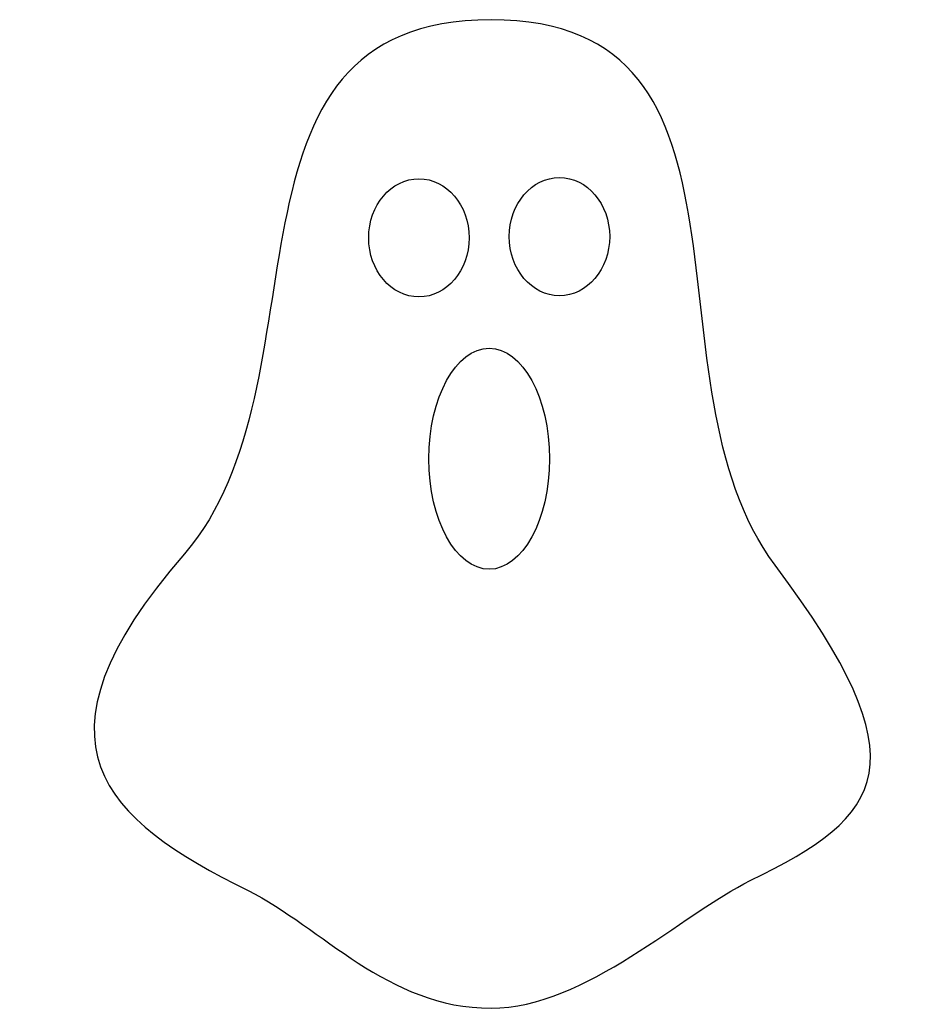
# Model space of a CAD drawing. Header units: centimetres. Extents: x -9.8 to 9.4, y -10.5 to 10.5.
import ezdxf

# ---------------------------------------------------------------- set-up
doc = ezdxf.new("R2010")
doc.units = ezdxf.units.CM
doc.header["$MEASUREMENT"] = 0
doc.layers.add('Camada 1', color=7, linetype='Continuous')

msp = doc.modelspace()

# ---------------------------------------------------------------- linework, layer by layer
at = {"layer": 'Camada 1'}
for points, knots in [([(6.19645, -1.0817), (9.35277, -5.29056), (8.51571, -6.38112), (5.67109, -7.75634), (5.67109, -7.75634), (4.25835, -8.43894), (2.18137, -10.45633), (0.18684, -10.45633), (0.18684, -10.45633), (-2.00579, -10.45633), (-3.40065, -8.73789), (-4.9538, -7.96869), (-4.9538, -7.96869), (-8.00085, -6.45999), (-9.78759, -4.86167), (-6.30347, -0.84122), (-6.30347, -0.84122), (-3.17856, 2.76439), (-5.9198, 10.45633), (0.18684, 10.45633), (0.18684, 10.45633), (6.29371, 10.45633), (3.31175, 2.76439), (6.19645, -1.0817)], [0, 0, 0, 0, 0.14285714, 0.14285714, 0.14285714, 0.14285714, 0.28571429, 0.28571429, 0.28571429, 0.28571429, 0.42857143, 0.42857143, 0.42857143, 0.42857143, 0.57142857, 0.57142857, 0.57142857, 0.57142857, 0.71428571, 0.71428571, 0.71428571, 0.71428571, 1, 1, 1, 1]), ([(0.5708, 5.86891), (0.5708, 5.17811), (1.04663, 4.61854), (1.63353, 4.61854), (1.63353, 4.61854), (2.22067, 4.61854), (2.69628, 5.17811), (2.69628, 5.86891), (2.69628, 5.86891), (2.69628, 6.55918), (2.22066, 7.11878), (1.63353, 7.11878), (1.63353, 7.11878), (1.04663, 7.11875), (0.5708, 6.55918), (0.5708, 5.86891)], [0, 0, 0, 0, 0.2, 0.2, 0.2, 0.2, 0.4, 0.4, 0.4, 0.4, 0.6, 0.6, 0.6, 0.6, 1, 1, 1, 1]), ([(-2.40404, 5.84388), (-2.40404, 5.15334), (-1.92842, 4.59375), (-1.34129, 4.59375), (-1.34129, 4.59375), (-0.75466, 4.59375), (-0.2788, 5.15332), (-0.2788, 5.84388), (-0.2788, 5.84388), (-0.2788, 6.53418), (-0.75463, 7.09375), (-1.34129, 7.09375), (-1.34129, 7.09375), (-1.92843, 7.09374), (-2.40404, 6.53418), (-2.40404, 5.84388)], [0, 0, 0, 0, 0.2, 0.2, 0.2, 0.2, 0.4, 0.4, 0.4, 0.4, 0.6, 0.6, 0.6, 0.6, 1, 1, 1, 1]), ([(0.14598, 3.50626), (-0.55808, 3.50626), (-1.12891, 2.45959), (-1.12891, 1.16864), (-1.12891, 1.16864), (-1.12891, -0.12208), (-0.5581, -1.16872), (0.14598, -1.16872), (0.14598, -1.16872), (0.8503, -1.16872), (1.42111, -0.12205), (1.42111, 1.16864), (1.42111, 1.16864), (1.42112, 2.45959), (0.8503, 3.50626), (0.14598, 3.50626)], [0, 0, 0, 0, 0.2, 0.2, 0.2, 0.2, 0.4, 0.4, 0.4, 0.4, 0.6, 0.6, 0.6, 0.6, 1, 1, 1, 1])]:
    msp.add_open_spline(points, degree=3, knots=knots, dxfattribs=at)

doc.saveas('drawing.dxf')
